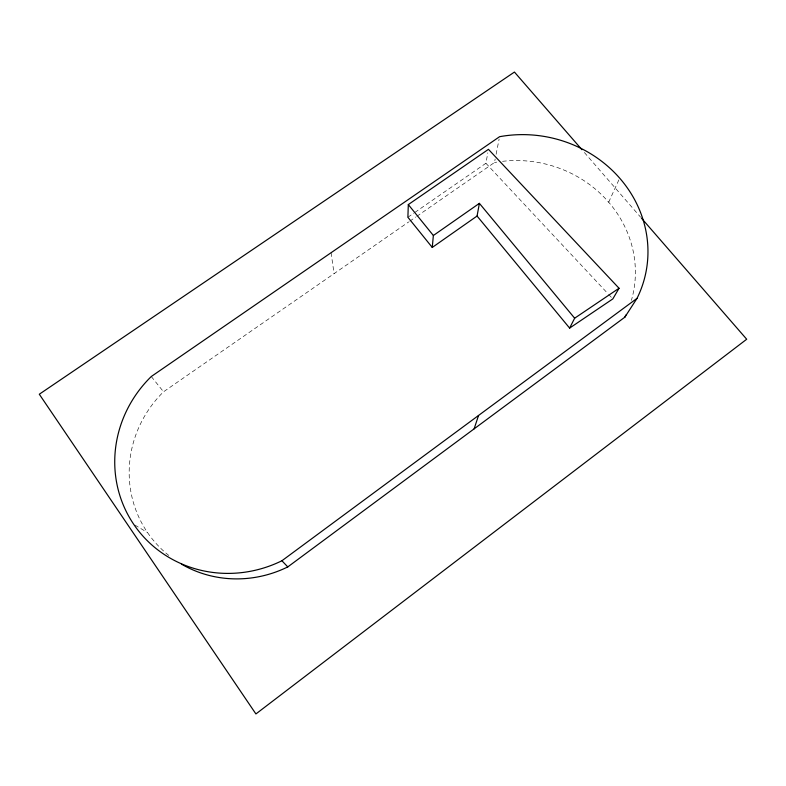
<?xml version="1.0" encoding="UTF-8"?>
<svg xmlns="http://www.w3.org/2000/svg" width="786" height="786" viewBox="0 0 786 786"><rect width="100%" height="100%" fill="white"/><g stroke="black" fill="none" stroke-linecap="round" stroke-linejoin="round"><path stroke-width="0.59" stroke-dasharray="3.93 2.95" d="M414.89 212.416L485.915 163.282L487.811 152.828M416.806 216.327L494.473 162.525L495.17 158.998M496.104 154.302L499.13 139.043M608.678 202.228L619.663 178.127M407.895 217.26L413.888 213.104M168.833 555.476A113.292 108.861 -36 0 1 163.547 391.782L408.73 221.917M409.742 221.22L415.794 217.024M134.868 525.077L147.463 532.466M485.915 163.282L607.824 293.551M608.659 294.445L611.999 298.012M584.362 152.484L640.619 217.201M151.266 376.523L163.547 391.782M331.053 252.738L334.089 273.626M502.519 161.326A115.739 107.849 13.4 0 1 631.404 300.35M494.473 162.525A115.739 107.849 13.4 0 1 496.752 162.122"/><path stroke-width="1.18" d="M569.624 328.096L612.834 298.906L619.044 288.256L488.45 149.34L408.307 204.586L407.895 217.26L432.261 247.443L477.063 216.042L479.391 203.348L574.654 318.202L569.624 328.096L477.063 216.042M432.261 247.443L433.361 235.505L408.307 204.586M474.125 428.851L478.536 415.47M624.821 317.21L637.014 298.366A121.742 112.791 13.1 0 0 620.694 179.326A121.742 112.791 13.1 0 0 499.591 136.695L151.266 376.523A119.501 114.491 -34.5 0 0 135.084 526.286A119.501 114.491 -34.5 0 0 281.909 560.762L287.794 566.903L624.821 317.21A115.739 107.849 13.4 0 0 625.872 315.039M281.909 560.762L637.014 298.366M433.361 235.505L479.391 203.348M574.654 318.202L619.044 288.256M581.945 149.713L514.437 72.057L39.3 394.228L255.912 713.943L746.7 339.238L641.425 218.125M287.794 566.903A113.292 108.861 -36 0 1 181.487 564.132"/></g></svg>
